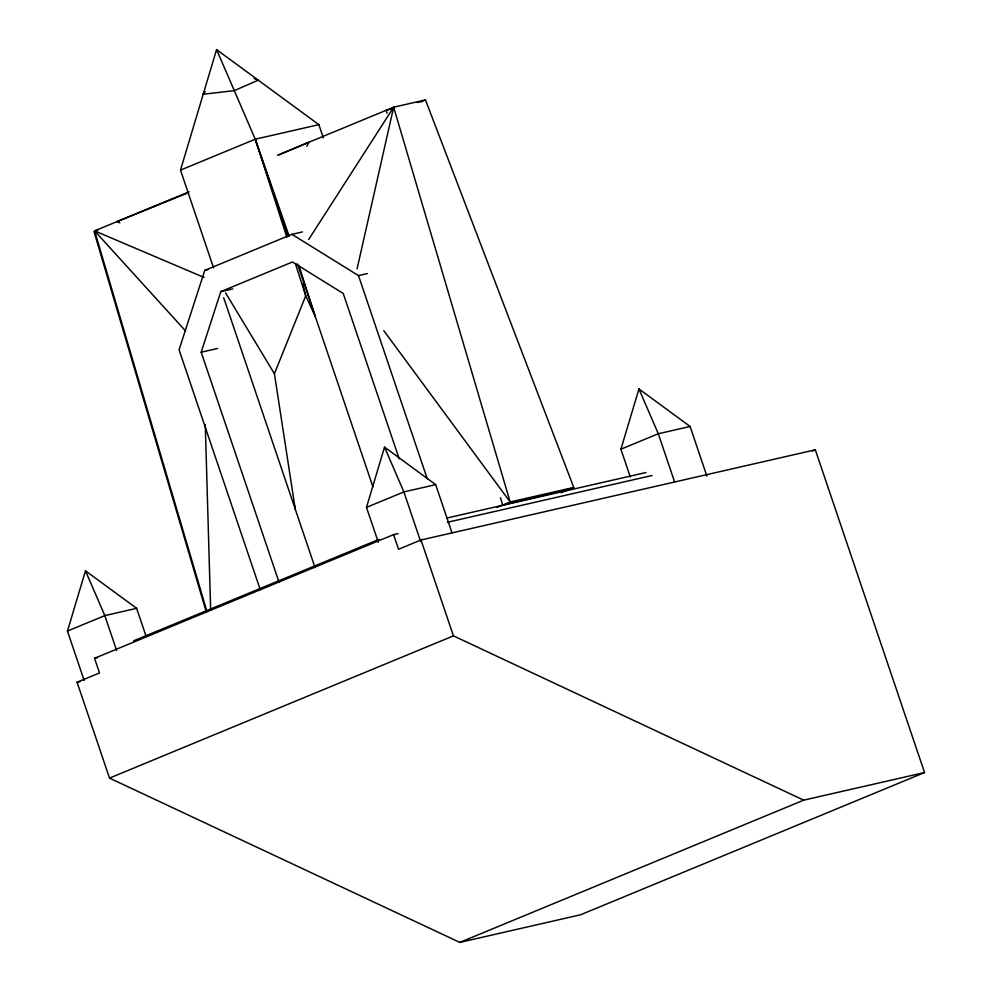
<?xml version="1.0" encoding="UTF-8"?>
<svg xmlns="http://www.w3.org/2000/svg" width="992" height="992" viewBox="0 0 992 992"><rect width="100%" height="100%" fill="white"/><g stroke="black" fill="none" stroke-linecap="round" stroke-linejoin="round"><path stroke-width="1.49" d="M357.095 268.807L393.663 107.198L425.469 99.919L573.76 487.444L561.063 492.702M213.602 267.939L180.494 170.128L216.578 49.6L318.866 124.657L323.33 137.863M84.171 680.487L67.444 631.073L85.486 570.809L136.623 608.332L145.973 635.959M378.312 542.277L366.494 507.383L384.536 447.119L435.686 484.654L451.918 532.617M630.317 476.991L620.905 449.202L638.947 388.938L690.097 426.473L706.924 476.197M302.411 231.942L291.933 234.335L204.774 270.382L179.068 349.816L260.276 589.732M278.963 581.994L201.19 352.21L220.794 291.623L292.466 261.987L343.232 293.458L399.218 458.85M295.008 506.094L295.256 509.169L274.412 373.724L305.747 295.79L302.622 283.811M306.813 146.27L309.033 142.191L279.112 154.851M254.076 78.504L258.255 80.191L234.286 90.632L203.211 94.252L204.786 91.599M308.71 239.444L393.663 107.198L510.161 501.989L496.967 507.445M203.211 94.252L204.96 91.772M180.494 170.128L255.254 139.202L318.866 124.657M206.733 610.836L94.612 230.876L189.05 191.828M277.562 155.211L393.663 107.198M389.36 109.566L393.105 108.016M421.166 101.705L425.469 99.919M67.444 631.073L104.83 615.61L136.623 608.332M366.494 507.383L403.88 491.92L435.686 484.654M133.722 640.795L378.932 539.388M393.588 534.614L398.561 549.27L420.992 539.995L815.325 449.822L924.556 772.532L580.642 914.76L459.804 942.4L109.517 778.1L77.078 682.236L99.51 672.96L94.538 658.291L393.588 534.614L397.99 533.597M620.905 449.202L658.291 433.74L690.097 426.473M812.473 451L815.325 449.822M109.517 778.1L453.431 635.86L803.706 800.16L924.556 772.532M459.804 942.4L803.706 800.16M186.595 193.44L116.994 221.625L119.834 222.816M417.21 102.498L421.724 101.469M388.306 109.802L386.186 110.286L387.066 113.262M185.554 330.944L94.612 230.876L97.786 230.156L94.054 231.694L206.175 611.655M204.774 270.382L207.774 269.7M220.794 291.623L232.773 288.895M291.933 234.335L358.496 275.602L367.474 273.556M201.19 352.21L217.645 348.452M573.76 487.444L510.161 501.989L383.78 330.646M570.028 488.994L502.684 505.089L500.501 497.662M446.549 518.122L645.928 472.527M447.293 522.325L652.029 475.503M94.538 658.291L97.476 657.622M77.078 682.236L80.092 681.541M94.612 230.876L204.054 277.45M225.568 292.876L274.412 373.724M638.947 388.938L658.291 433.74L674.634 482.013M216.578 49.6L255.254 139.202L289.193 236.282M384.536 447.119L403.88 491.92L420.608 541.347M85.486 570.809L104.83 615.61L116.634 650.492M358.496 275.602L427.329 478.95M420.992 539.995L453.431 635.86M288.027 236.009L255.254 139.202L286.874 237.249M297.464 263.884L372.93 486.861M223.696 297.736L315.047 567.635M295.368 263.587L305.747 295.79L315.357 316.746L298.89 265.459M205.27 424.539L210.664 610.204"/></g></svg>
